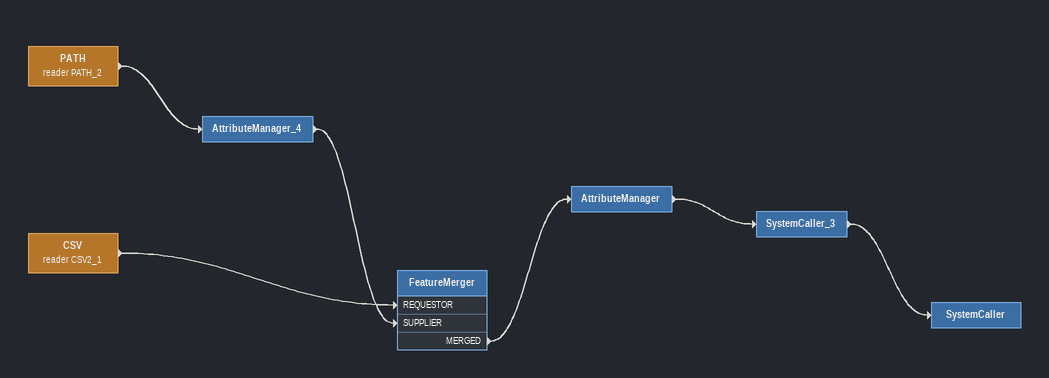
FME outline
PATH (reader PATH_2)
    -> AttributeManager_4
AttributeManager_4
    -> FeatureMerger [SUPPLIER]
CSV (reader CSV2_1)
    -> FeatureMerger [REQUESTOR]
FeatureMerger
    MERGED -> AttributeManager
AttributeManager
    -> SystemCaller_3
SystemCaller_3
    -> SystemCaller
SystemCaller
